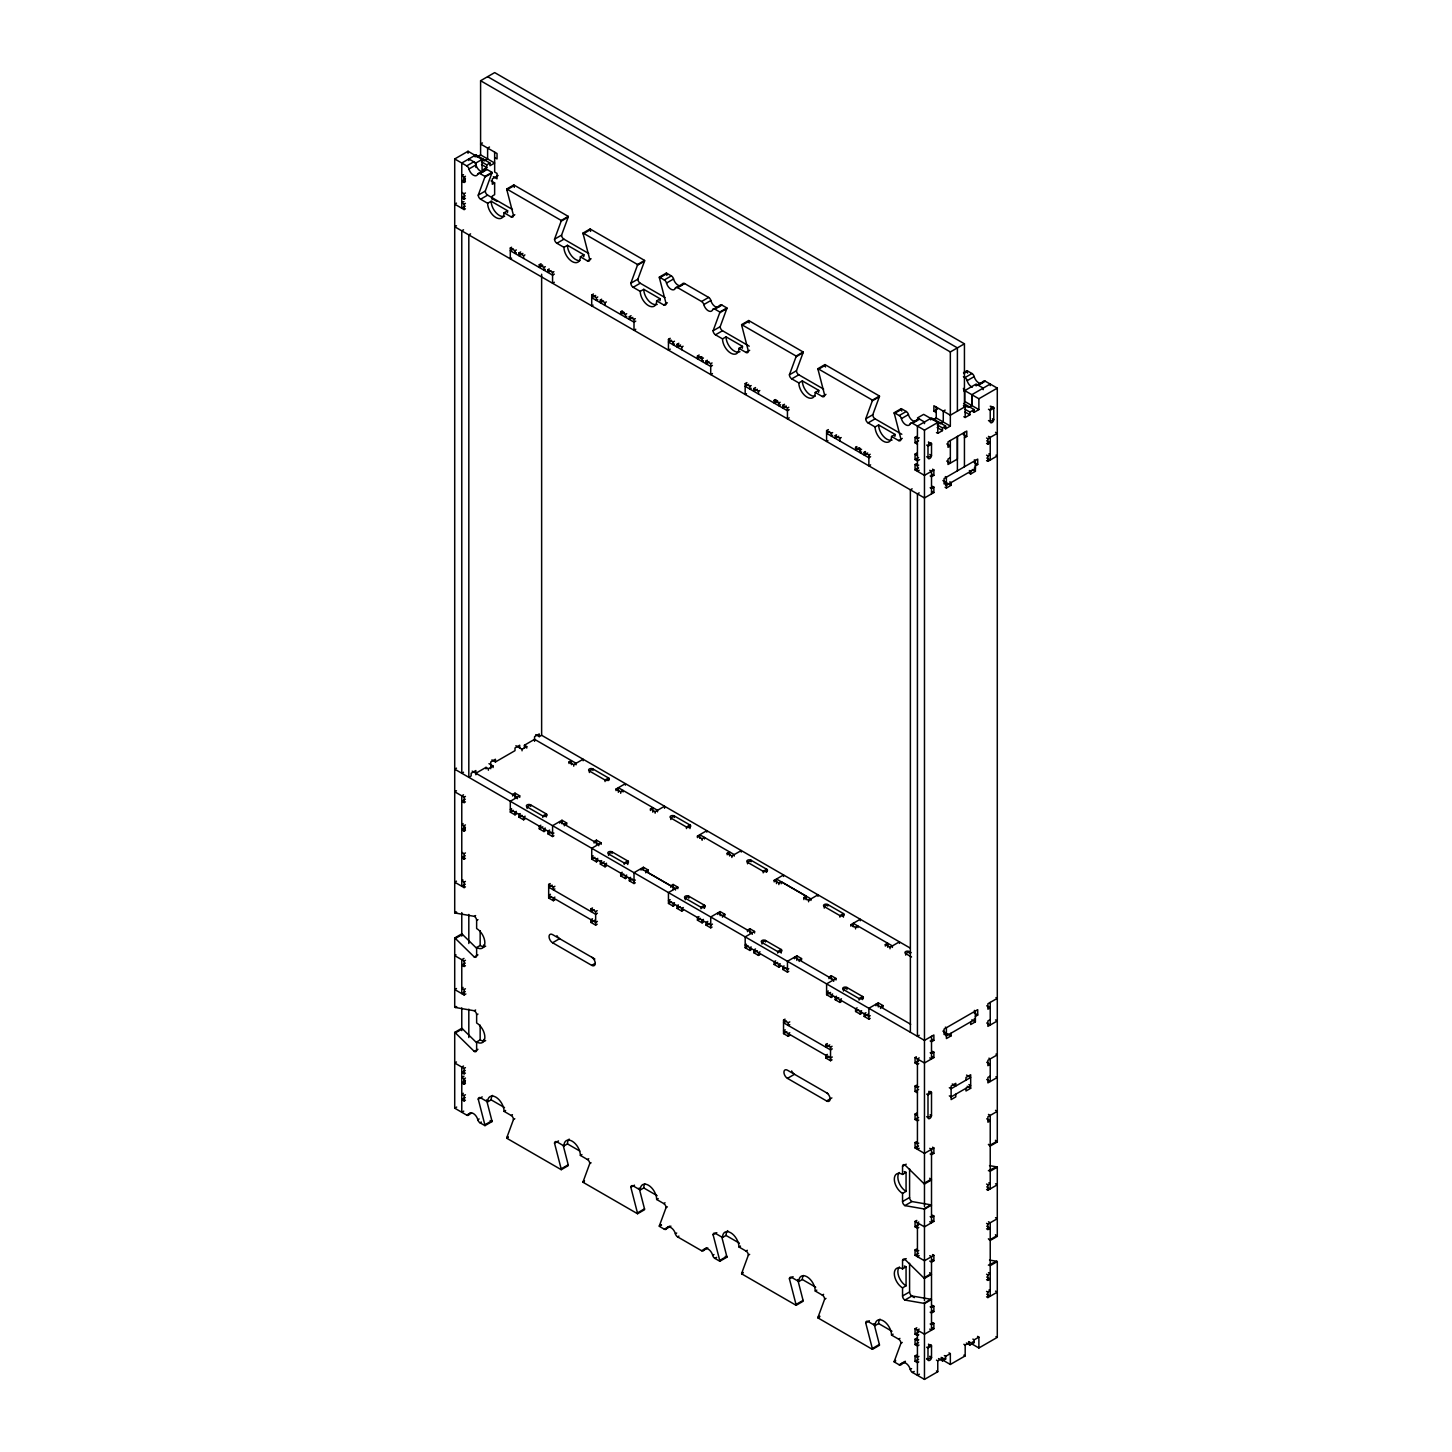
<?xml version="1.0" encoding="UTF-8"?>
<svg xmlns="http://www.w3.org/2000/svg" width="1452" height="1452" viewBox="0 0 1452 1452"><rect width="100%" height="100%" fill="white"/><g stroke="black" fill="none" stroke-linecap="round" stroke-linejoin="round"><path stroke-width="1.5" d="M945.089 487.255L946.414 488.017L946.414 482.59L942.892 480.558M957.394 470.829L957.394 436.471L957.394 459.068L947.993 464.495L947.993 459.068L950.334 457.707M957.394 411.152L957.394 347.881L487.636 76.666M964.437 466.764L964.437 432.406M964.437 407.086L964.437 343.815L494.678 72.6L480.594 80.731L480.594 154.874L494.642 163.023L489.959 165.728L489.959 163.023L475.893 154.874L461.772 163.023L461.772 208.217L465.293 206.184M969.355 473.243L970.68 474.005L975.381 471.283L975.381 465.856L977.722 464.513L977.722 459.086L944.054 478.525L944.054 483.933L946.414 482.59M487.636 203.28L491.157 201.247L507.601 210.74L504.08 212.772A11.634 6.716 60 0 1 495.858 217.51A11.634 6.716 60 0 1 487.636 203.28L480.594 199.214A3.321 1.924 60 0 1 478.252 195.131L484.859 177.126A3.321 1.924 60 0 0 484.968 176.418L492.01 172.352L487.055 169.485A3.321 1.924 60 0 0 484.841 170.011A6.643 3.83 60 0 1 480.412 171.082A6.643 3.83 60 0 1 475.984 164.893A3.321 1.924 60 0 0 473.769 161.807L466.727 165.891L454.712 158.958L454.712 912.782A3.321 1.924 60 0 0 455.383 913.054L474.296 916.339L475.621 915.577M478.252 195.131L485.295 191.065L491.901 173.06A3.321 1.924 60 0 0 492.01 172.352M563.939 247.33L567.46 245.297L583.904 254.79L580.383 256.822A11.634 6.716 60 0 1 572.161 261.56A11.634 6.716 60 0 1 563.939 247.33L556.896 243.264A3.321 1.924 60 0 1 554.537 239.181L561.162 221.176A3.321 1.924 60 0 0 561.252 220.468L568.295 216.402L513.808 184.93L506.766 188.996A3.321 1.924 60 0 0 506.857 189.831L513.482 215.477A3.321 1.924 60 0 1 511.122 216.838L504.08 212.772M554.537 239.181L561.579 235.115L568.204 217.11A3.321 1.924 60 0 0 568.295 216.402M640.223 291.38L643.762 289.329L660.188 298.822L656.667 300.873A11.634 6.716 60 0 1 648.445 305.61A11.634 6.716 60 0 1 640.223 291.38L633.181 287.296A3.321 1.924 60 0 1 630.84 283.231L637.446 265.226A3.321 1.924 60 0 0 637.555 264.518L644.597 260.434L590.111 228.98L583.051 233.046A3.321 1.924 60 0 0 583.159 233.881L589.766 259.527A3.321 1.924 60 0 1 587.425 260.888L580.383 256.822M630.84 283.231L637.882 279.165L644.507 261.16A3.321 1.924 60 0 0 644.597 260.434M722.515 338.879L726.036 336.846L742.48 346.338L738.959 348.371A11.634 6.716 60 0 1 730.737 353.108A11.634 6.716 60 0 1 722.515 338.879L715.473 334.813A3.321 1.924 60 0 1 713.113 330.747L719.738 312.743A3.321 1.924 60 0 0 719.829 312.017L726.889 307.951L721.934 305.083A3.321 1.924 60 0 0 719.72 305.628A6.643 3.83 60 0 1 715.292 306.681A6.643 3.83 60 0 1 710.863 300.51A3.321 1.924 60 0 0 708.649 297.424L684.636 283.557A3.321 1.924 60 0 0 682.422 284.084A6.643 3.83 60 0 1 677.993 285.155A6.643 3.83 60 0 1 673.565 278.984A3.321 1.924 60 0 0 671.35 275.898L666.395 273.03L659.353 277.096A3.321 1.924 60 0 0 659.444 277.931L666.069 303.577A3.321 1.924 60 0 1 663.727 304.938L656.667 300.873M713.113 330.747L720.174 326.682L726.78 308.677A3.321 1.924 60 0 0 726.889 307.951M563.249 1145.574L568.204 1164.794A3.321 1.924 60 0 1 568.295 1165.629L561.252 1169.695L506.766 1138.241A3.321 1.924 60 0 1 506.857 1137.515L513.482 1119.51L514.807 1118.748M798.818 382.929L802.339 380.896L818.783 390.388L815.244 392.421A11.634 6.716 60 0 1 807.04 397.158A11.634 6.716 60 0 1 798.818 382.929L791.757 378.863A3.321 1.924 60 0 1 789.416 374.798L796.023 356.793A3.321 1.924 60 0 0 796.132 356.067L803.174 352.001L748.688 320.529L741.645 324.613A3.321 1.924 60 0 0 741.736 325.448L748.361 351.075A3.321 1.924 60 0 1 746.001 352.437L738.959 348.371M789.416 374.798L796.458 370.732L803.083 352.709A3.321 1.924 60 0 0 803.174 352.001M639.116 1188.008L644.507 1208.844A3.321 1.924 60 0 1 644.597 1209.679L637.555 1213.745L583.051 1182.291A3.321 1.924 60 0 1 583.159 1181.565L589.766 1163.56L591.091 1162.798M875.102 426.979L878.623 424.946L895.067 434.438L891.546 436.471A11.634 6.716 60 0 1 883.324 441.208A11.634 6.716 60 0 1 875.102 426.979L868.06 422.913A3.321 1.924 60 0 1 865.719 418.848L872.325 400.843A3.321 1.924 60 0 0 872.416 400.117L879.476 396.051L824.972 364.579L817.93 368.663A3.321 1.924 60 0 0 818.039 369.48L824.645 395.125A3.321 1.924 60 0 1 822.304 396.487L815.244 392.421M865.719 418.848L872.761 414.764L879.367 396.759A3.321 1.924 60 0 0 879.476 396.051M721.825 1237.122L726.78 1256.361A3.321 1.924 60 0 1 726.889 1257.196L719.829 1261.262L714.874 1258.394A3.321 1.924 60 0 1 712.66 1255.308A6.643 3.83 60 0 0 708.231 1249.137A6.643 3.83 60 0 0 703.803 1250.19A3.321 1.924 60 0 1 701.588 1250.716L677.594 1236.868A3.321 1.924 60 0 1 675.38 1233.783A6.643 3.83 60 0 0 670.951 1227.612A6.643 3.83 60 0 0 666.522 1228.664A3.321 1.924 60 0 1 664.308 1229.191L659.353 1226.341A3.321 1.924 60 0 1 659.444 1225.615L666.069 1207.61L667.394 1206.848M797.711 1279.575L803.083 1300.411A3.321 1.924 60 0 1 803.174 1301.228L796.132 1305.312L741.645 1273.84A3.321 1.924 60 0 1 741.736 1273.132L748.361 1255.127L749.668 1254.365M873.995 1323.607L879.367 1344.443A3.321 1.924 60 0 1 879.476 1345.278L872.416 1349.344L817.93 1317.89A3.321 1.924 60 0 1 818.039 1317.182L824.645 1299.159L825.97 1298.397M943.292 1358.364L943.292 1360.397L950.334 1364.463L950.334 1353.609L945.651 1356.331L945.651 1359.036L942.475 1360.869L942.475 1358.146L937.774 1360.869L937.774 1371.723L924.47 1379.4L912.473 1372.467A3.321 1.924 60 0 1 910.259 1369.381A6.643 3.83 60 0 0 905.83 1363.21A6.643 3.83 60 0 0 901.402 1364.263A3.321 1.924 60 0 1 899.187 1364.807L894.232 1361.94A3.321 1.924 60 0 1 894.323 1361.214L900.948 1343.209L902.255 1342.447M454.712 158.958L468.034 151.262L482.082 159.43L482.082 170.283L486.783 167.561L486.783 164.856L481.501 161.807M482.445 142.949L480.594 144.02L497.038 153.513L497.038 158.94L494.678 157.578M489.487 147.015L487.636 148.086L487.6 158.958L484.115 160.972M477.073 156.907L480.594 154.874M468.815 160.537L468.815 158.958L475.893 163.005L482.935 158.94L482.935 160.627M466.727 165.891A3.321 1.924 60 0 1 468.942 168.976L475.984 164.893M463.533 174.657L461.772 175.674L464.114 177.035L465.439 176.273M486.783 164.856L489.959 163.023M465.293 179.068L461.772 181.101L464.114 182.462L465.439 181.7M468.942 168.976A6.643 3.83 60 0 0 473.37 175.148A6.643 3.83 60 0 0 477.799 174.077L484.841 170.011M477.799 174.077A3.321 1.924 60 0 1 480.013 173.55L487.055 169.485M484.859 177.126L491.901 173.06M461.772 192.408L464.114 193.769L465.439 192.989M498.163 175.456L492.301 178.85L492.301 184.277L494.642 182.916L494.642 194.659L492.301 196.02L492.301 199.632M465.293 195.802L461.772 197.835L464.114 199.178L465.439 198.416M456.491 203.135L454.712 204.151L464.114 209.578L465.439 208.816M463.968 201.538L461.772 202.808L464.114 204.151L465.439 203.389M480.594 199.214L487.636 195.131L512.447 209.469M506.857 189.831L513.917 185.765A3.321 1.924 60 0 1 513.808 184.93M456.491 225.75L454.712 226.766L924.47 497.963L933.872 492.537L933.872 487.11L932.547 486.347M463.533 229.797L461.772 230.832L461.772 773.244L463.533 772.228M470.575 233.881L468.815 234.897L468.815 777.31L471.156 775.967L471.156 773.244L475.857 770.54L475.857 774.769M511.122 216.838L514.807 214.714M511.63 258.093L510.287 258.855L510.305 248.002L511.63 247.239M561.162 221.176L568.204 217.11M513.373 248.945L510.287 250.724L552.559 275.136L554.337 274.119M510.305 248.002L515.006 250.706L516.331 249.944M516.331 252.666L515.006 253.428L515.006 250.706M522.883 253.392L518.927 255.679L518.927 252.975L520.687 251.958M518.927 252.975L523.609 255.679L524.934 254.917M556.896 243.264L563.939 239.181L588.75 253.519M583.159 233.881L590.202 229.815A3.321 1.924 60 0 1 590.111 228.98M541.796 264.845L542.776 265.407L539.273 267.44L539.273 264.718L541.033 263.701M539.273 264.718L543.974 267.44L545.299 266.678M545.299 269.382L543.974 270.145L543.974 267.44M550.961 270.635L547.894 272.413L547.894 269.691L549.201 268.929M554.337 282.251L552.559 283.267L552.577 272.413L553.902 271.651M587.425 260.888L591.091 258.765M637.446 265.226L644.507 261.16M593.051 305.101L591.708 305.864L591.726 295.01L593.487 293.994M595.683 295.446L591.708 297.733L633.998 322.144L635.758 321.128M591.726 295.01L596.427 297.714L597.752 296.952M597.752 299.675L596.427 300.437L596.427 297.714M603.433 300.909L600.348 302.688L600.348 299.983L601.673 299.221M600.348 299.983L605.048 302.688L606.355 301.925M633.181 287.296L640.223 283.231L665.034 297.551M659.444 277.931L666.504 273.865A3.321 1.924 60 0 1 666.395 273.03M659.353 277.096L664.308 279.964L671.35 275.898M664.308 279.964A3.321 1.924 60 0 1 666.522 283.049L673.565 278.984M624.215 312.416L620.694 314.449L620.694 311.744L622.019 310.982M620.694 311.744L625.395 314.449L626.72 313.686M626.72 316.391L625.395 317.153L625.395 314.449M666.522 283.049A6.643 3.83 60 0 0 670.951 289.22A6.643 3.83 60 0 0 675.38 288.168L682.422 284.084M675.38 288.168A3.321 1.924 60 0 1 677.594 287.623L684.636 283.557M632.836 317.389L629.315 319.422L629.315 316.699L631.075 315.683M635.758 329.259L633.998 330.276L634.016 319.422L635.323 318.66M663.727 304.938L667.394 302.815M677.594 287.623L701.588 301.49L708.649 297.424M701.588 301.49A3.321 1.924 60 0 1 703.803 304.575L710.863 300.51M703.803 304.575A6.643 3.83 60 0 0 708.231 310.746A6.643 3.83 60 0 0 712.66 309.693L719.72 305.628M712.66 309.693A3.321 1.924 60 0 1 714.874 309.149L721.934 305.083M670.225 349.133L668.428 350.168L668.465 339.314L670.225 338.298M671.496 340.258L668.428 342.037L710.7 366.449L712.46 365.432M719.738 312.743L726.78 308.677M668.465 339.314L673.147 342.019L674.472 341.256M674.472 343.979L673.147 344.741L673.147 342.019M680.589 344.959L677.068 346.992L677.068 344.287L678.828 343.271M677.068 344.287L681.768 346.992L683.093 346.229M715.473 334.813L722.515 330.747L749.232 346.175M741.736 325.448L748.778 321.364A3.321 1.924 60 0 1 748.688 320.529M700.953 356.72L697.432 358.753L697.432 356.03L699.192 355.014M697.432 356.03L702.115 358.753L703.44 357.991M703.44 360.695L702.115 361.457L702.115 358.753M709.12 361.929L706.035 363.726L706.035 361.003L707.36 360.241M712.46 373.563L710.7 374.58L710.736 363.726L712.061 362.946M746.001 352.437L749.668 350.313M746.51 393.692L745.166 394.472L745.185 383.6L746.945 382.584M748.688 384.29L745.166 386.323L787.438 410.735L789.198 409.718M796.023 356.793L803.083 352.709M745.185 383.6L749.885 386.323L751.192 385.56M751.192 388.265L749.885 389.027L749.885 386.323M757.309 389.263L753.788 391.296L753.788 388.573L755.548 387.557M753.788 388.573L758.488 391.296L759.813 390.534M791.757 378.863L798.818 374.798L823.629 389.118M818.039 369.48L825.081 365.414A3.321 1.924 60 0 1 824.972 364.579M775.695 399.881L777.655 401.024L774.152 403.039L774.152 400.335L775.477 399.572M774.152 400.335L778.853 403.039L780.16 402.277M780.613 404.745L778.853 405.761L778.853 403.039M786.276 405.979L782.755 408.012L782.755 405.308L784.516 404.291M789.198 417.849L787.438 418.866L787.456 408.012L788.781 407.25M822.304 396.487L825.97 394.363M480.594 80.731L950.334 351.947L964.437 343.815M872.325 400.843L879.367 396.759M827.93 440.7L826.587 441.481L826.605 430.609L828.366 429.592M829.673 431.553L826.587 433.331L868.859 457.743L870.619 456.727M826.605 430.609L831.306 433.331L832.631 432.569M832.631 435.273L831.306 436.036L831.306 433.331M838.748 436.272L835.209 438.304L835.209 435.582L836.533 434.82M835.209 435.582L839.909 438.304L841.234 437.542M868.06 422.913L875.102 418.848L901.819 434.257M894.232 412.695L901.275 408.629L906.23 411.497A3.321 1.924 60 0 1 908.444 414.582A6.643 3.83 60 0 0 912.872 420.753A6.643 3.83 60 0 0 917.301 419.701A3.321 1.924 60 0 1 919.515 419.174L912.473 423.24A3.321 1.924 60 0 0 910.259 423.766A6.643 3.83 60 0 1 905.83 424.819A6.643 3.83 60 0 1 901.402 418.648A3.321 1.924 60 0 0 899.187 415.562L894.232 412.695A3.321 1.924 60 0 0 894.323 413.53L900.948 439.176A3.321 1.924 60 0 1 898.588 440.537L891.546 436.471M963.511 372.692L967.032 370.659L971.987 373.527A3.321 1.924 60 0 1 974.201 376.613A6.643 3.83 60 0 0 978.63 382.784A6.643 3.83 60 0 0 983.058 381.731A3.321 1.924 60 0 1 985.273 381.204L997.288 388.12L997.288 1141.962L990.228 1146.027A3.321 1.924 60 0 1 989.556 1145.519L988.376 1144.358M894.323 413.53L901.365 409.464A3.321 1.924 60 0 1 901.275 408.629M963.62 373.527L967.141 371.494A3.321 1.924 60 0 1 967.032 370.659M899.187 415.562L906.23 411.497M963.402 376.703L964.945 377.593L971.987 373.527M901.402 418.648L908.444 414.582M964.945 377.593A3.321 1.924 60 0 1 967.159 380.678L974.201 376.613M860.328 448.414A2.487 1.434 0 0 1 859.076 448.033L855.573 450.047L855.573 447.343L856.898 446.581M855.573 447.343L860.274 450.047L861.599 449.285M997.288 388.12L978.884 398.755L978.884 409.591L964.763 401.478L964.763 390.624L976.18 384.036L983.222 388.101L983.186 389.699M910.259 423.766L917.301 419.701M976.452 385.542L983.058 381.731M861.599 452.008L860.274 452.77L860.274 450.047M967.141 407.232L967.141 405.525L950.334 415.218L933.89 405.725L933.89 411.152L937.429 409.119M985.273 381.204L978.231 385.27A3.321 1.924 60 0 0 976.016 385.796M867.715 452.988L864.176 455.02L864.176 452.316L865.501 451.554M945.143 410.081L943.292 411.152L943.256 422.024L940.061 423.875M870.619 464.858L868.859 465.874L868.877 455.02L870.202 454.258M933.073 419.773L936.213 417.958L950.334 426.071L950.334 351.947M898.588 440.537L902.255 438.413M912.473 423.24L924.47 430.155L938.591 422.006L945.651 426.071L945.651 428.794L944.326 428.031M917.428 444.167L915.069 442.824L915.069 437.397L916.829 436.38M968.666 407.359L971.842 405.525L971.842 394.672M919.189 437.742L917.428 438.758L915.069 437.397M915.069 442.824L918.59 440.791M937.193 424.855L942.475 427.904L945.651 426.071M965.036 409.282L969.882 412.078L974.183 409.591L974.183 412.314L972.858 411.551M936.449 432.569L937.774 433.331L942.475 430.609L942.475 427.904M945.651 428.794L950.334 426.071M963.856 416.742L965.181 417.504L969.882 414.8L969.882 412.078M974.183 412.314L978.884 409.591M927.991 446.218L931.512 444.167L928.572 442.479M919.624 459.631L917.428 460.901L915.069 459.54L915.069 454.113L916.829 453.097M915.069 459.54L918.59 457.507M930.188 475.966L931.512 476.728L933.872 475.367L933.872 469.94L924.47 475.367L915.069 469.94L915.069 464.513L916.393 463.751M964.437 437.832L966.778 436.471L966.778 431.044L947.993 441.898L947.993 447.325L950.334 445.964L946.813 443.931M918.753 465.112L917.428 465.874L915.069 464.513M915.069 469.94L918.59 467.907M919.189 470.285L917.428 471.301L917.428 426.089L930.732 418.412L930.732 419.937M986.561 437.996L987.886 438.758L997.288 433.331L995.527 432.315M986.561 443.404L987.886 444.167L990.228 442.824L986.707 440.791M912.146 488.816L910.368 489.832L910.368 1032.245M919.189 492.881L917.428 493.898L917.428 1036.311L919.189 1035.294M933.872 487.11L931.512 488.471L930.188 487.709M986.561 455.166L987.886 455.928L990.228 454.567L988.921 453.804M456.491 768.162L454.712 769.179L924.47 1040.394L933.872 1034.967L933.872 1040.394L931.512 1041.737L930.188 1040.975M945.343 484.732L946.377 485.313L975.345 468.597L975.345 460.465L974.31 459.867M986.561 460.593L987.886 461.355L997.288 455.928L995.963 455.166M946.414 488.017L951.114 485.295L951.114 482.59L949.789 481.828M475.857 773.244L486.039 767.364L488.38 768.725L493.081 766.021L493.081 767.545M491.901 759.922L495.441 761.955L515.006 750.648L515.006 747.943L519.707 745.221L519.707 747.943M524.408 748.27L524.408 745.221L534.572 739.34M535.752 734.603L539.273 736.636L541.632 735.275L541.632 274.228M515.877 745.729L522.048 749.286L526.749 746.582L526.749 748.107M456.491 790.759L454.712 791.776L464.114 797.202L465.439 796.44M463.533 794.825L461.772 795.841L461.772 886.246L465.293 884.214M465.293 799.235L461.772 801.268L464.114 802.629L465.439 801.867M519.707 797.366L519.707 795.841L515.006 793.137L512.665 794.498L512.665 796.023M569.021 763.48L569.021 761.955L571.38 760.594L571.38 764.659M463.079 823.556L461.772 824.319L464.114 825.68L465.439 824.918M519.707 795.841L510.305 801.268L510.305 812.122L515.006 814.826L516.331 814.064M569.021 761.955L573.721 764.659L583.123 759.233L583.123 760.757M465.366 827.114A2.487 1.434 -60 0 0 465.293 827.713L461.772 829.745L464.114 831.107L465.439 830.344M511.63 808.637L510.305 809.417L552.577 833.811L553.902 833.049M510.305 812.122L513.391 810.343M516.331 811.359L515.006 812.122L515.006 814.826M520.233 813.61L518.927 814.372L518.927 817.095L523.609 819.799L524.934 819.037M518.927 817.095L521.994 815.316M525.152 816.205L523.609 817.095L523.609 819.799M461.772 852.342L464.114 853.703L465.439 852.941M465.293 855.736L461.772 857.769L464.114 859.13L465.439 858.368M540.816 825.244L539.273 826.134L539.273 828.838L543.974 831.56L545.299 830.798M539.273 828.838L542.794 826.805M545.299 828.076L543.974 828.838L543.974 831.56M456.491 881.164L454.712 882.181L464.114 887.608L465.439 886.845M566.679 824.5L566.679 822.975L561.978 820.253L552.577 825.68L552.577 836.533L553.902 835.771M615.993 790.596L615.993 789.071L625.395 783.644L625.395 785.169M463.079 880.057L461.772 880.819L464.114 882.181L465.439 881.418M549.655 830.09L547.894 831.107L547.894 833.811L552.577 836.533M547.894 833.811L550.961 832.032M566.679 822.975L564.32 824.319L564.32 825.843M615.993 789.071L620.694 791.776L623.053 790.433L623.053 791.957M454.712 912.782L456.037 912.019M455.383 913.054L456.708 912.292M601.128 844.374L601.128 842.85L596.427 840.145L594.086 841.507L594.086 843.031M650.442 810.488L650.442 808.964L652.801 807.602L652.801 812.176M601.128 842.85L591.726 848.277L591.726 859.13L596.427 861.835L597.752 861.072M650.442 808.964L655.142 811.668L664.544 806.241L664.544 808.274M476.619 948.301L462.444 934.398A3.321 1.924 60 0 0 461.772 933.89L454.712 937.956A3.321 1.924 60 0 1 455.383 938.464L474.296 957.013A3.321 1.924 60 0 0 476.637 955.652L476.637 947.521A11.634 6.716 60 0 0 484.859 942.784A11.634 6.716 60 0 0 476.637 928.536L476.637 920.405L477.962 919.642M593.051 855.664L591.726 856.426L634.016 880.819L635.323 880.057M591.726 859.13L594.812 857.352M455.383 938.464L462.444 934.398M554.9 899.823L553.375 900.712L548.674 898.008L548.674 884.449L550.217 883.56M597.752 858.368L596.427 859.13L596.427 861.835M552.196 885.121L548.674 887.154L595.647 914.27L597.407 913.254M548.674 884.449L553.375 887.154L554.9 886.264M601.673 860.619L600.348 861.399L600.348 864.103L605.048 866.808L606.355 866.045M554.9 888.969L553.375 889.876L553.375 887.154M600.348 864.103L604.304 861.816M550.435 894.269L548.674 895.285L595.647 922.419L597.407 921.403M606.573 863.214L605.048 864.103L605.048 866.808M548.674 898.008L551.088 896.61M554.9 897.118L553.375 898.008L553.375 900.712M456.037 954.871L454.712 955.634L464.114 961.061L465.439 960.298M476.637 947.521L480.158 945.488A11.634 6.716 60 0 0 485.658 946.232M463.968 958.429L461.772 959.699L461.772 993.604L465.293 991.571M474.296 957.013L477.962 954.89M622.236 872.253L620.694 873.142L620.694 875.846L625.395 878.569L626.72 877.807M465.293 963.093L461.772 965.126L464.114 966.487L465.439 965.725M620.694 875.846L623.779 874.068M626.72 875.084L625.395 875.846L625.395 878.569M648.1 872.017L648.1 869.984L643.399 867.261L634.016 872.688L634.016 883.542L635.323 882.78M697.432 837.604L697.432 836.08L706.815 830.653L706.815 832.178M630.64 877.353L629.315 878.115L629.315 880.819L634.016 883.542M629.315 880.819L632.4 879.041M645.759 872.852L645.759 871.327L648.1 869.984M697.432 836.08L702.115 838.784L704.474 837.441L704.474 838.966M594.249 909.66L590.946 911.566L590.946 908.843L592.489 907.954M456.491 988.522L454.712 989.538L464.114 994.965L465.874 993.948M463.079 987.414L461.772 988.177L464.114 989.538L465.439 988.776M590.946 908.843L595.647 911.566L597.189 910.676M592.489 918.807L590.946 919.697L590.946 922.419L595.647 925.124L597.189 924.234M594.866 959.028L552.577 934.616A4.991 2.868 60 0 0 549.056 936.649A4.991 2.868 60 0 0 552.577 942.747L559.637 938.682A4.991 2.868 60 0 1 556.915 935.651M590.946 922.419L594.685 920.259M454.712 937.956L454.712 1007.216L456.037 1006.454M454.712 1007.216A3.321 1.924 60 0 0 455.383 1007.488L456.708 1006.726M670.788 887.335L670.788 885.811L673.129 884.449L677.83 887.172L677.83 888.697M727.198 854.774L727.198 853.25L729.539 851.888L729.539 855.954M677.83 887.172L668.446 892.581L668.465 903.434L673.147 906.139L674.472 905.376M727.198 853.25L731.881 855.954L741.282 850.527L741.264 852.07M455.383 1007.488L474.296 1010.755L475.621 1009.993M670.207 899.714L668.446 900.73L710.718 925.142L712.478 924.125M668.465 903.434L671.532 901.656M476.619 1042.736L462.444 1028.833A3.321 1.924 60 0 0 461.772 1028.325L454.712 1032.39A3.321 1.924 60 0 1 455.383 1032.898L474.296 1051.448A3.321 1.924 60 0 0 476.637 1050.086L476.637 1041.955A11.634 6.716 60 0 0 484.859 1037.2A11.634 6.716 60 0 0 476.637 1022.97L476.637 1014.821L477.962 1014.059M674.472 902.672L673.147 903.434L673.147 906.139M455.383 1032.898L462.444 1028.833M678.393 904.923L677.068 905.685L677.068 908.408L681.768 911.112L683.093 910.35M677.068 908.408L680.153 906.611M683.311 907.518L681.768 908.408L681.768 911.112M552.577 942.747L591.726 965.362L595.247 963.311A4.991 2.868 60 0 0 591.726 957.213M700.953 907.264L704.474 905.231L688.793 896.211A2.487 1.434 0 0 0 685.271 896.211A2.487 1.434 0 0 0 685.271 898.243L700.953 907.264L700.935 908.807M476.637 1041.955L480.158 1039.922A11.634 6.716 60 0 0 485.658 1040.667M698.957 916.557L697.432 917.446L697.432 920.151L702.115 922.855L703.44 922.093M697.432 920.151L700.499 918.372M474.296 1051.448L477.962 1049.324M456.491 1061.975L454.712 1062.991L464.114 1068.418L465.439 1067.656M703.44 919.388L702.115 920.151L702.115 922.855M724.802 915.813L724.802 914.288L720.119 911.566L710.718 916.992L710.736 927.828L712.061 927.066M774.17 881.89L774.17 880.366L783.554 874.939L783.535 876.482M707.796 921.403L706.035 922.419L706.035 925.124L710.736 927.828M706.035 925.124L709.12 923.345M724.802 914.288L722.461 915.649L722.461 917.174M774.17 880.366L778.871 883.07L781.212 881.727L806.241 896.193L806.241 899.75M463.533 1066.04L461.772 1067.057L461.772 1112.268L463.732 1111.125M465.293 1070.451L461.772 1072.483L464.114 1073.845L465.439 1073.082M463.968 1076.186L461.772 1077.457L464.114 1078.818L465.439 1078.056M465.366 1080.252A2.487 1.434 -60 0 0 465.293 1080.851L461.772 1082.883L464.114 1084.245L465.439 1083.464M463.315 1093.283L461.772 1094.173L464.114 1095.534L465.439 1094.772M754.568 932.983L754.568 931.458L749.885 928.736L747.526 930.097L747.526 931.621M803.9 899.587L803.9 897.554L806.241 896.193M465.293 1097.567L461.772 1099.6L464.114 1100.961L465.439 1100.199M754.568 931.458L745.185 936.885L745.185 947.72L749.885 950.443L751.192 949.681M803.9 897.554L808.601 900.258L817.984 894.831L817.984 896.356M454.712 1032.39L454.712 1108.185L456.69 1107.059M486.529 1099.908L491.901 1120.744A3.321 1.924 60 0 1 492.01 1121.579L484.968 1125.645A3.321 1.924 60 0 0 484.859 1124.828L478.252 1099.182L482.209 1096.895M746.51 944.254L745.185 945.016L787.456 969.428L788.781 968.666M745.185 947.72L748.27 945.942M751.192 946.958L749.885 947.72L749.885 950.443M478.252 1099.182A3.321 1.924 60 0 1 480.594 1097.821L487.636 1101.887L491.157 1099.854A11.634 6.716 60 0 1 492.537 1095.407M454.712 1108.185L466.727 1115.118L468.034 1114.356M468.488 1114.101L470.684 1112.831M755.548 948.973L753.788 949.989L753.788 952.693L758.488 955.416L759.813 954.654M466.727 1115.118A3.321 1.924 60 0 0 468.942 1114.591L471.573 1113.067M753.788 952.693L757.309 950.661M760.031 951.804L758.488 952.693L758.488 955.416M468.942 1114.591A6.643 3.83 60 0 1 473.37 1113.539A6.643 3.83 60 0 1 477.799 1119.71L479.106 1118.947M477.799 1119.71A3.321 1.924 60 0 0 480.013 1122.795L481.32 1122.033M487.636 1101.887A11.634 6.716 60 0 1 495.858 1097.149A11.634 6.716 60 0 1 504.08 1111.379L505.623 1110.49M484.859 1124.828L491.901 1120.744M775.695 960.843L774.152 961.732L774.152 964.455L778.853 967.159L780.16 966.397M504.08 1111.379L511.122 1115.445L512.447 1114.682M774.152 964.455L777.673 962.422M780.16 963.692L778.853 964.455L778.853 967.159M801.558 960.099L801.558 958.574L796.858 955.852L787.456 961.278L787.456 972.132L788.781 971.37M850.872 926.194L850.872 924.67L860.274 919.243L860.274 920.768M784.08 965.943L782.755 966.705L782.755 969.428L787.456 972.132M782.755 969.428L785.841 967.649M801.558 958.574L799.199 959.935L799.199 961.46M850.872 924.67L855.573 927.392L857.914 926.031L857.914 927.556M506.857 1137.515L508.182 1136.753M506.766 1138.241L508.091 1137.479M836.007 979.991L836.007 978.466L831.306 975.744L828.947 977.105L828.947 978.63M885.321 946.087L885.321 944.562L887.68 943.201L887.68 947.267M836.007 978.466L826.605 983.893L826.605 994.729L831.306 997.451L832.631 996.689M885.321 944.562L890.022 947.267L899.423 941.84L899.423 943.383M561.252 1169.695A3.321 1.924 60 0 0 561.162 1168.86L554.537 1143.232L558.512 1140.927M828.366 991.008L826.605 992.025L868.877 1016.436L870.202 1015.674M554.537 1143.232A3.321 1.924 60 0 1 556.896 1141.871L563.939 1145.937L567.46 1143.904A11.634 6.716 60 0 1 569.166 1139.094M826.605 994.729L830.562 992.442M789.779 1035.421L788.236 1036.311L783.535 1033.606L783.535 1020.048L785.078 1019.159M832.631 993.967L831.306 994.729L831.306 997.451M786.476 1021.065L783.535 1022.752L830.526 1049.887L832.286 1048.87M783.535 1020.048L788.236 1022.752L789.779 1021.863M836.533 996.235L835.209 996.998L835.209 999.702L839.909 1002.424L841.234 1001.662M789.779 1024.586L788.236 1025.475L788.236 1022.752M835.209 999.702L838.748 997.669M785.314 1029.885L783.535 1030.902L830.526 1058.018L832.286 1057.002M841.452 998.813L839.909 999.702L839.909 1002.424M783.535 1033.606L786.839 1031.7M789.779 1032.717L788.236 1033.606L788.236 1036.311M563.939 1145.937A11.634 6.716 60 0 1 572.161 1141.181A11.634 6.716 60 0 1 580.383 1155.429L581.925 1154.54M561.162 1168.86L568.204 1164.794M580.383 1155.429L587.425 1159.495L588.75 1158.732M857.116 1007.851L855.573 1008.741L855.573 1011.463L860.274 1014.168L861.599 1013.405M855.573 1011.463L858.658 1009.684M861.599 1010.701L860.274 1011.463L860.274 1014.168M882.979 1007.107L882.979 1005.583L878.278 1002.878L868.877 1008.287L868.877 1019.141L870.202 1018.378M865.955 1012.697L864.176 1013.714L864.176 1016.436L868.877 1019.141M864.176 1016.436L868.151 1014.149M882.979 1005.583L880.62 1006.944L880.62 1008.468M583.159 1181.565L584.484 1180.803M583.051 1182.291L584.376 1181.529M829.782 1044.877L825.825 1047.164L825.825 1044.46L827.368 1043.571M825.825 1044.46L830.526 1047.164L832.069 1046.275M827.368 1054.406L825.825 1055.295L825.825 1058.018L830.526 1060.722L832.069 1059.833M827.785 1093.501L787.456 1070.215A4.991 2.868 60 0 0 783.935 1072.248A4.991 2.868 60 0 0 787.456 1078.364L794.498 1074.28A4.991 2.868 60 0 1 791.649 1070.941M825.825 1058.018L828.693 1056.366M637.555 1213.745A3.321 1.924 60 0 0 637.446 1212.91L630.84 1187.264L634.506 1185.159M630.84 1187.264A3.321 1.924 60 0 1 633.181 1185.921L640.223 1189.987L643.762 1187.954A11.634 6.716 60 0 1 644.815 1183.906M787.456 1078.364L826.605 1100.961L831.887 1097.912M640.223 1189.987A11.634 6.716 60 0 1 648.445 1185.231A11.634 6.716 60 0 1 656.667 1199.479L658.21 1198.59M975.381 1016.418L977.722 1015.057L977.722 1009.648L944.054 1029.069L944.054 1034.496L946.414 1033.152L942.892 1031.101M637.446 1212.91L644.507 1208.844M951.114 1033.152L951.114 1035.857L946.414 1038.561L946.395 1027.726L945.361 1027.145M974.328 1010.411L975.363 1011.009L975.381 1021.845L970.68 1024.549L970.68 1021.845M918.753 1063.572L917.428 1064.352L915.069 1062.991L915.069 1057.564L916.393 1056.802M656.667 1199.479L663.727 1203.545L665.034 1202.782M919.189 1057.909L917.428 1058.925L917.428 1149.331L919.189 1148.314M915.069 1062.991L918.59 1060.958M915.069 1057.564L924.47 1062.991L933.872 1057.564L933.872 1052.137L931.512 1053.499L930.188 1052.736M990.228 1019.594L987.886 1020.956L987.886 1026.382L997.288 1020.956L995.527 1019.939M659.444 1225.615L661.223 1224.599M659.353 1226.341L661.549 1225.071M664.308 1229.191L669.59 1226.141M666.522 1228.664L670.933 1226.123M917.428 1092.83L915.069 1091.468L915.069 1086.042L916.393 1085.279M918.753 1086.64L917.428 1087.403L915.069 1086.042M915.069 1091.468L918.59 1089.436M675.38 1233.783L676.705 1233.02M677.594 1236.868L678.919 1236.106M918.753 1120.091L917.428 1120.853L915.069 1119.492L915.069 1114.065L916.829 1113.049M719.829 1261.262A3.321 1.924 60 0 0 719.738 1260.427L713.113 1234.781L716.798 1232.657M915.069 1119.492L918.59 1117.459M990.228 1076.095L987.886 1077.457L987.886 1082.883L997.288 1077.457L995.963 1076.694M965.979 1080.161L965.979 1077.438L970.68 1074.734L970.68 1088.292L965.979 1090.996L965.979 1088.292M713.113 1234.781A3.321 1.924 60 0 1 715.473 1233.42L722.515 1237.485L726.036 1235.452A11.634 6.716 60 0 1 727.761 1230.643M701.588 1250.716L706.434 1247.921M703.803 1250.19L707.777 1247.903M712.66 1255.308L713.985 1254.546M930.188 1153.977L931.512 1154.739L933.872 1153.396L933.872 1147.969L924.47 1153.396L915.069 1147.969L915.069 1142.543L916.393 1141.78M714.874 1258.394L716.635 1257.378M722.515 1237.485A11.634 6.716 60 0 1 730.737 1232.748A11.634 6.716 60 0 1 738.959 1246.978L740.502 1246.088M918.753 1143.141L917.428 1143.904L915.069 1142.543M719.738 1260.427L726.78 1256.361M915.069 1147.969L918.59 1145.937M738.959 1246.978L746.001 1251.043L747.326 1250.281M904.905 1205.614L911.947 1201.548L930.841 1204.833A3.321 1.924 60 0 1 931.512 1205.106L924.47 1209.171A3.321 1.924 60 0 0 923.799 1208.899L904.905 1205.614A3.321 1.924 60 0 1 902.545 1201.548L902.545 1193.417A11.634 6.716 60 0 1 894.323 1179.169A11.634 6.716 60 0 1 902.545 1174.432L902.545 1166.301L906.211 1164.177M902.545 1174.432L906.066 1172.399L906.066 1191.384L902.545 1193.417M741.736 1273.132L743.061 1272.369M741.645 1273.84L742.952 1273.077M923.799 1183.489L930.841 1179.423A3.321 1.924 60 0 0 931.512 1179.931L924.47 1183.997A3.321 1.924 60 0 1 923.799 1183.489L904.905 1164.94A3.321 1.924 60 0 0 902.545 1166.301M989.556 1145.519L996.616 1141.453A3.321 1.924 60 0 0 997.288 1141.962M902.545 1201.548L909.587 1197.483L909.587 1168.842M796.132 1305.312A3.321 1.924 60 0 0 796.023 1304.477L789.416 1278.831L793.082 1276.707M923.799 1208.899L930.841 1204.833M988.376 1170.729L996.616 1166.863A3.321 1.924 60 0 1 997.288 1167.136L997.288 1236.378L990.228 1240.444A3.321 1.924 60 0 1 989.556 1239.954L988.376 1238.792M789.416 1278.831A3.321 1.924 60 0 1 791.757 1277.47L798.818 1281.535L802.339 1279.502A11.634 6.716 60 0 1 803.392 1275.473M997.288 1167.136L990.228 1171.201A3.321 1.924 60 0 0 989.556 1170.929M918.753 1227.43L917.428 1228.192L915.069 1226.849L915.069 1221.422L916.829 1220.406M918.753 1222.021L917.428 1222.784L917.428 1256.67L919.189 1255.653M915.069 1226.849L918.59 1224.816M915.069 1221.422L924.47 1226.849L933.872 1221.422L933.872 1215.996L931.512 1217.357L930.188 1216.594M986.561 1184.052L987.886 1184.814L990.228 1183.453L988.921 1182.69M986.561 1189.46L987.886 1190.223L997.288 1184.814L995.527 1183.797M798.818 1281.535A11.634 6.716 60 0 1 807.04 1276.798A11.634 6.716 60 0 1 815.244 1291.028L816.786 1290.138M796.023 1304.477L803.083 1300.411M815.244 1291.028L822.304 1295.093L823.629 1294.331M929.752 1261.08L931.512 1262.097L933.872 1260.753L933.872 1255.327L924.47 1260.753L915.069 1255.327L915.069 1249.9L916.393 1249.137M918.753 1250.499L917.428 1251.261L915.069 1249.9M904.905 1300.048L911.947 1295.983L930.841 1299.25A3.321 1.924 60 0 1 931.512 1299.522L924.47 1303.606A3.321 1.924 60 0 0 923.799 1303.315L904.905 1300.048A3.321 1.924 60 0 1 902.545 1295.983L902.545 1287.851A11.634 6.716 60 0 1 894.323 1273.604A11.634 6.716 60 0 1 902.545 1268.867L902.545 1260.717L906.211 1258.612M915.069 1255.327L918.59 1253.294M818.039 1317.182L819.799 1316.147M902.545 1268.867L906.066 1266.834L906.066 1285.819L902.545 1287.851M817.93 1317.89L819.69 1316.873M986.561 1223.364L987.886 1224.127L997.288 1218.7L995.527 1217.683M986.561 1228.791L987.886 1229.554L990.228 1228.192L986.707 1226.16M923.799 1277.923L930.841 1273.858A3.321 1.924 60 0 0 931.512 1274.348L924.47 1278.413A3.321 1.924 60 0 1 923.799 1277.923L904.905 1259.374A3.321 1.924 60 0 0 902.545 1260.717M989.556 1239.954L996.616 1235.888A3.321 1.924 60 0 0 997.288 1236.378M902.545 1295.983L909.587 1291.917L909.587 1263.258M872.416 1349.344A3.321 1.924 60 0 0 872.325 1348.527L865.719 1322.881L869.385 1320.757M865.719 1322.881A3.321 1.924 60 0 1 868.06 1321.52L875.102 1325.585L878.623 1323.552A11.634 6.716 60 0 1 880.003 1319.106M923.799 1303.315L930.841 1299.25M988.376 1265.146L996.616 1261.28A3.321 1.924 60 0 1 997.288 1261.552L997.288 1337.365L978.884 1347.982L971.842 1343.917L971.842 1342.392M997.288 1261.552L990.228 1265.636A3.321 1.924 60 0 0 989.556 1265.345M930.188 1312.191L931.512 1312.953L933.872 1311.592L933.872 1306.165L931.512 1307.526L930.188 1306.764M986.561 1274.221L987.886 1274.983L990.228 1273.622L988.467 1272.605M875.102 1325.585A11.634 6.716 60 0 1 883.324 1320.848A11.634 6.716 60 0 1 891.546 1335.078L893.089 1334.188M986.561 1279.648L987.886 1280.41L990.228 1279.049L986.707 1277.016M872.325 1348.527L879.367 1344.443M918.753 1334.787L917.428 1335.55L915.069 1334.207L915.069 1328.78L916.829 1327.763M891.546 1335.078L898.588 1339.143L899.913 1338.381M919.189 1329.106L917.428 1330.123L917.428 1375.334L919.388 1374.191M915.069 1334.207L918.59 1332.156M915.069 1328.78L924.47 1334.207L933.872 1328.78L933.872 1323.353L931.512 1324.714L930.188 1323.952M986.561 1291.391L987.886 1292.153L990.228 1290.81L988.921 1290.048M918.971 1345.06L917.428 1345.95L915.069 1344.588L915.069 1339.161L916.829 1338.145M986.561 1296.817L987.886 1297.58L997.288 1292.153L995.527 1291.137M918.753 1339.76L917.428 1340.523L915.069 1339.161M915.069 1344.588L918.59 1342.555M894.323 1361.214L895.648 1360.451M894.232 1361.94L895.557 1361.177M899.187 1364.807L900.512 1364.045M900.948 1363.791L905.34 1361.25M918.753 1361.922L917.428 1362.684L915.069 1361.323L915.069 1355.896L916.393 1355.133M901.402 1364.263L905.358 1361.976M918.971 1356.368L917.428 1357.257L915.069 1355.896M915.069 1361.323L918.59 1359.29M910.259 1369.381L911.584 1368.619M912.473 1372.467L914.234 1371.45M963.856 1344.28L965.181 1345.042L969.882 1342.338L969.882 1345.042L966.36 1343.009M972.858 1339.089L974.183 1339.851L978.884 1337.129L978.884 1347.982M969.882 1345.042L974.183 1342.555L974.183 1339.851M950.334 1364.463L965.181 1355.896L965.181 1345.042M989.52 1165.629L996.616 1166.863M989.52 1260.064L996.616 1261.28M964.763 390.624L978.884 398.755M991.117 406.378L993.749 407.903L993.749 419.537A2.487 1.434 -60 0 1 991.988 422.586A2.487 1.434 -60 0 1 990.228 421.57L988.467 420.554M990.228 406.197L993.749 408.248L990.228 410.281L988.467 409.264M992.442 418.775L993.749 419.537L990.228 421.57L990.228 409.936A1.906 1.107 -60 0 1 990.645 408.611L990.899 408.212A2.904 1.67 -60 0 1 992.95 406.959L993.349 407.05A1.906 1.107 -60 0 1 993.767 407.903M963.583 403.511L974.183 409.591M963.42 405.634L965.181 406.651L965.181 417.504M965.036 412.005L969.882 414.8M988.467 436.38L990.228 437.397L990.228 459.994L986.761 457.997M933.89 411.152L936.25 412.513M963.257 434.438L966.778 436.471M931.512 417.958L938.555 422.024L938.591 423.694M481.501 164.512L486.783 167.561M937.193 427.56L942.475 430.609M493.371 176.708L497.038 178.832L497.038 173.405L494.678 172.044L494.642 152.17M480.013 173.55L484.968 176.418M506.766 188.996L561.252 220.468M583.051 233.046L637.555 264.518M714.874 309.149L719.829 312.017M741.645 324.613L796.132 356.067M817.93 368.663L872.416 400.117M491.121 180.883L494.642 182.916M974.201 462.48L977.722 464.513M974.31 467.998L975.345 468.597M928.427 442.061L931.512 443.84L931.512 455.474A2.487 1.434 -60 0 1 929.752 458.523A2.487 1.434 -60 0 1 927.991 457.507L926.666 456.745M972.296 469.504L975.381 471.283M463.968 177.979L465.293 180.574M926.666 445.111L927.991 445.873L927.991 457.507L931.512 455.474L929.752 454.458M969.355 470.521L970.68 471.283L970.68 474.005M491.556 198.252L497.038 201.429M946.686 461.028L950.334 463.134L950.334 440.537M915.069 454.113L917.428 455.474M932.547 469.178L933.872 469.94M945.343 476.583L946.377 477.182L946.377 485.313M929.752 470.285L931.512 471.301L931.512 493.898M931.658 474.096L933.872 475.367M947.575 483.262L951.114 485.295M622.255 311.291L623.217 311.853M547.894 269.691L552.577 272.413M629.315 316.699L634.016 319.422M706.035 361.003L710.736 363.726M782.755 405.308L787.456 408.012M864.176 452.316L868.877 455.02M931.658 491.266L933.872 492.537M541.433 735.166L909.987 947.956M995.963 997.578L997.288 998.341L987.886 1003.768L987.886 1009.194L990.228 1007.833L986.707 1005.8M766.729 871.835L766.729 869.294L751.047 860.256L747.526 862.288L747.526 863.813M911.166 952.693L909.206 951.568A2.487 1.434 0 0 0 905.685 951.568A2.487 1.434 0 0 0 905.685 953.601L905.685 955.126M534.39 739.231L576.081 763.298L576.081 764.823M911.547 956.995L905.685 953.601L909.206 951.568L909.206 953.093M524.408 745.221L526.749 746.582M974.201 1013.024L977.722 1015.057M986.707 1022.988L990.228 1025.021L990.228 1002.424M974.328 1018.542L975.363 1019.141L946.395 1035.875L945.361 1035.276M971.86 1019.812L975.381 1021.845M995.963 1054.098L997.288 1054.86L987.886 1060.269L987.886 1065.695L990.228 1064.352L986.707 1062.301M488.979 763.643L493.081 766.021M947.575 1033.824L951.114 1035.857M988.921 1058.163L990.228 1058.925L990.228 1081.522L986.707 1079.489M472.19 771.121L517.348 797.202L517.348 798.727M910.676 1024.277L875.937 1004.221L875.937 1005.746M931.658 1039.124L933.872 1040.394M932.547 1051.375L933.872 1052.137M966.542 1075.079L970.662 1077.457L951.096 1088.746L949.318 1087.729M931.658 1056.294L933.872 1057.564M929.752 1057.909L931.512 1058.925L931.512 1036.311M968.901 1084.571L970.662 1085.588L951.096 1096.895L949.318 1095.879M967.159 1086.259L970.68 1088.292M952.276 1083.991L955.797 1086.023L955.797 1083.319L951.114 1086.023L951.114 1099.6L955.797 1096.877L955.797 1094.173M995.527 1110.344L997.288 1111.361L987.886 1116.769L987.886 1122.196L990.228 1120.853L986.707 1118.82M988.467 1114.41L990.228 1115.426L990.228 1188.879L986.707 1186.847M928.881 1091.287L931.512 1092.83L931.512 1115.426A2.487 1.434 -60 0 1 929.752 1118.476A2.487 1.434 -60 0 1 927.991 1117.459L926.666 1116.697M463.968 826.95L465.293 829.128M926.666 1094.1L927.991 1094.862L931.512 1092.83A2.487 1.434 -60 0 0 929.752 1091.795A2.487 1.434 -60 0 0 927.991 1094.862L927.991 1117.459L931.512 1115.426L930.188 1114.664M915.069 1114.065L917.428 1115.426M932.547 1147.207L933.872 1147.969M929.752 1148.314L931.512 1149.331L931.512 1222.784L929.752 1221.767M931.658 1152.126L933.872 1153.396M988.467 1221.767L990.228 1222.784L990.228 1296.237L986.707 1294.204M932.547 1215.233L933.872 1215.996M931.658 1220.152L933.872 1221.422M932.547 1254.564L933.872 1255.327M929.752 1255.653L931.512 1256.67L931.512 1330.123L929.752 1329.106M931.658 1259.483L933.872 1260.753M995.963 1336.602L997.288 1337.365M932.547 1305.402L933.872 1306.165M910.948 1295.656L914.343 1297.616M977.559 1336.366L978.884 1337.129M931.658 1310.321L933.872 1311.592M972.858 1341.793L974.183 1342.555M968.557 1341.575L969.882 1342.338M932.547 1322.591L933.872 1323.353M931.658 1327.509L933.872 1328.78M963.856 1355.133L965.181 1355.896M949.027 1352.847L950.334 1353.609M928.427 1344.171L931.512 1345.95L931.512 1357.584A1.906 1.107 -60 0 1 931.113 1358.909L930.859 1359.308A2.904 1.67 -60 0 1 928.808 1360.578L928.391 1360.488A1.906 1.107 -60 0 1 927.991 1359.617L927.991 1347.982A2.487 1.434 -60 0 1 929.752 1344.933A2.487 1.434 -60 0 1 931.512 1345.95L927.991 1347.982L926.666 1347.22M944.326 1355.569L945.651 1356.331M463.968 1080.088L465.293 1082.212M944.326 1358.273L945.651 1359.036M941.15 1357.384L942.475 1358.146M491.157 1099.854L504.516 1107.567M567.46 1143.904L579.784 1151.019M643.762 1187.954L657.121 1195.668M726.036 1235.452L739.395 1243.166M802.339 1279.502L815.697 1287.216M878.623 1323.552L891.982 1331.266M938.518 1358.582L942.475 1360.869M929.752 1356.241L931.512 1357.257L927.991 1359.29L926.666 1358.527M936.449 1360.107L937.774 1360.869M930.188 1356.821L931.512 1357.584M926.666 1358.854L927.991 1359.617M936.449 1370.96L937.774 1371.723M490.141 1120.508L492.01 1121.579M725.328 1256.289L726.889 1257.196M480.013 1122.795L484.968 1125.645M645.759 871.327L670.788 885.811M995.419 1140.292L996.616 1141.453M995.419 1234.726L996.616 1235.888M929.661 1178.262L930.841 1179.423M929.661 1272.696L930.841 1273.858M967.141 371.494L967.558 373.11M963.402 388.392L964.219 391.586M901.365 409.464L901.783 411.079M825.081 365.414L825.498 367.029M748.778 321.364L749.196 322.979M666.504 273.865L666.904 275.463M590.202 229.815L590.619 231.412M513.917 185.765L514.317 187.362M990.228 385.633L990.228 384.054L971.805 394.708L971.805 405.544M987.886 438.758L987.886 444.167M987.886 455.928L987.886 461.355M987.886 1184.814L987.886 1190.223M987.886 1224.127L987.886 1229.554M987.886 1274.983L987.886 1280.41M987.886 1292.153L987.886 1297.58M937.774 433.331L937.774 422.478L923.653 414.365L917.464 417.94L924.507 422.006L924.47 423.603M936.213 407.105L936.25 418.72M924.47 430.155L924.47 1206.576M924.47 1209.171L924.47 1300.629M924.47 1303.606L924.47 1379.4M892.363 947.448L892.363 945.924L853.231 923.309L853.231 926.866M890.022 947.267L890.022 948.791M878.278 1002.878L878.278 1006.944M862.615 999.593L862.615 996.544L846.952 987.505A2.487 1.434 0 0 0 843.43 987.505A2.487 1.434 0 0 0 843.43 989.538L843.43 991.063M859.076 448.033L859.076 449.557M859.094 1000.101L859.094 998.577L843.43 989.538L846.952 987.505L846.952 989.538M855.573 927.392L855.573 928.917M843.43 917.156L843.43 913.598L827.785 904.56A2.487 1.434 0 0 0 824.264 904.56A2.487 1.434 0 0 0 824.264 906.592L824.264 908.117M839.909 438.304L839.909 441.009M839.909 917.156L839.909 915.631L824.264 906.592L827.785 904.56L827.785 906.084M833.648 981.334L833.648 979.81L794.498 957.213L794.498 958.737M831.306 975.744L831.306 979.301M830.526 1047.164L830.526 1060.722M810.942 900.44L810.942 898.915L776.493 879.023L776.493 883.596M808.601 900.258L808.601 901.783M796.858 955.852L796.858 960.444M781.212 881.727L781.212 883.76M781.194 953.093L781.194 949.535L765.531 940.497A2.487 1.434 0 0 0 762.01 940.497A2.487 1.434 0 0 0 762.01 942.529L762.01 944.054M778.871 883.07L778.871 884.595M777.655 401.532L777.655 402.549M777.673 953.093L777.673 951.568L762.01 942.529L765.531 940.497L765.531 942.021M766.71 871.835L766.71 869.294L763.189 871.327L747.526 862.288A2.487 1.434 0 0 1 747.544 860.256A2.487 1.434 0 0 1 751.065 860.256L751.047 861.78M763.189 872.852L763.207 871.327A2.487 1.434 0 0 0 766.729 871.327A2.487 1.434 0 0 0 766.729 869.294M758.488 391.296L758.488 394M752.227 934.326L752.227 932.801L717.778 912.927L717.778 914.451M749.885 928.736L749.885 932.801M734.222 856.135L734.222 854.611L699.773 834.718L699.773 838.276M731.881 855.954L731.881 857.479M720.119 911.566L720.119 915.649M704.456 908.299L704.474 905.231A2.487 1.434 0 0 1 704.456 907.282A2.487 1.434 0 0 1 700.935 907.282M702.115 838.784L702.115 840.309M700.917 358.263L700.917 356.738A2.487 1.434 0 0 0 702.169 357.119M689.99 828.566L689.99 825.008L674.327 815.97A2.487 1.434 0 0 0 670.806 815.97A2.487 1.434 0 0 0 670.806 818.002L670.806 819.527M688.793 898.243L688.811 896.193L685.29 898.225L685.271 899.768M686.469 828.566L686.469 827.041L670.806 818.002L674.327 815.97L674.327 817.494M681.768 346.992L681.768 349.696M675.507 890.04L675.507 888.515L641.058 868.623L641.058 870.147M673.129 884.449L673.129 889.532M657.502 811.831L657.502 810.307L618.352 787.71L618.352 792.284M655.142 811.668L655.142 813.193M643.399 867.261L643.399 870.311M627.736 864.503L627.736 860.945L612.091 851.907A2.487 1.434 0 0 0 608.569 851.907A2.487 1.434 0 0 0 608.569 853.939L608.569 855.464M624.197 312.924L624.197 313.941M624.215 864.503L624.215 862.978L608.569 853.939L612.091 851.907L612.091 853.431M620.694 791.776L620.694 793.3M608.569 780.541L608.569 778L592.906 768.961A2.487 1.434 0 0 0 589.385 768.961A2.487 1.434 0 0 0 589.385 770.994L589.385 772.518M605.048 302.688L605.048 305.41M605.048 781.557L605.048 780.033L589.385 770.994L592.906 768.961L592.906 770.486M598.768 845.736L598.768 844.211L559.637 821.614L559.637 823.139M596.427 840.145L596.427 844.211M595.647 911.566L595.647 925.124M573.721 764.659L573.721 766.184M561.978 820.253L561.978 823.81M546.315 816.986L546.315 813.937L530.67 804.88A2.487 1.434 0 0 0 527.149 804.88A2.487 1.434 0 0 0 527.149 806.931L527.149 808.455M542.794 817.494L542.794 815.97L527.149 806.931L530.67 804.88L530.67 806.423M539.273 736.636L539.273 733.932L534.572 736.636L534.572 741.373M523.609 255.679L523.609 258.402M522.048 749.286L522.048 750.811M515.006 793.137L515.006 797.711M495.441 761.955L495.441 759.233L490.74 761.955L490.74 768.725M488.38 768.725L488.38 770.25M486.039 767.364L486.039 768.888M483.679 944.98L483.679 947.176M483.679 1039.414L483.679 1041.61M480.158 930.714L480.158 945.488M480.158 1025.148L480.158 1039.922M475.893 154.874L475.893 156.562M475.893 163.005L475.893 167.452M475.076 155.346L475.076 156.87M468.815 914.433L468.815 943.51M468.815 1009.158L468.815 1037.545M468.034 151.262L468.034 153.313M464.114 177.035L464.114 182.462M464.114 193.769L464.114 199.178M464.114 204.151L464.114 209.578M464.114 797.202L464.114 802.629M464.114 825.68L464.114 831.107M464.114 853.703L464.114 859.13M464.114 882.181L464.114 887.608M464.114 961.061L464.114 966.487M464.114 989.538L464.114 994.965M464.114 1068.418L464.114 1073.845M464.114 1078.818L464.114 1084.245M464.114 1095.534L464.114 1100.961M461.772 912.6L461.772 936.104M461.772 1007.924L461.772 1030.648M911.947 1201.548A3.321 1.924 60 0 1 909.587 1197.483M911.947 1295.983A3.321 1.924 60 0 1 909.587 1291.917M474.296 1010.755A3.321 1.924 60 0 1 476.637 1014.821M474.296 916.339A3.321 1.924 60 0 1 476.637 920.405M906.066 1285.819A11.634 6.716 60 0 1 898.752 1276.435A11.634 6.716 60 0 1 899.387 1266.943M904.287 1266.017A11.634 6.716 60 0 1 906.066 1266.834M906.066 1191.384A11.634 6.716 60 0 1 898.752 1182.001A11.634 6.716 60 0 1 899.387 1172.508M904.287 1171.601A11.634 6.716 60 0 1 906.066 1172.399M595.247 963.311A4.991 2.868 60 0 1 591.726 965.362M826.605 1092.83A4.991 2.868 60 0 1 830.127 1098.928A4.991 2.868 60 0 1 826.605 1100.961M746.001 1251.043A3.321 1.924 60 0 1 748.361 1255.127M663.727 1203.545A3.321 1.924 60 0 1 666.069 1207.61M587.425 1159.495A3.321 1.924 60 0 1 589.766 1163.56M511.122 1115.445A3.321 1.924 60 0 1 513.482 1119.51M898.588 1339.143A3.321 1.924 60 0 1 900.948 1343.209M822.304 1295.093A3.321 1.924 60 0 1 824.645 1299.159M931.512 443.84A1.906 1.107 -60 0 0 931.113 442.987L930.714 442.86A2.904 1.67 -60 0 0 928.663 444.149L928.391 444.548A1.906 1.107 -60 0 0 927.991 445.873M465.293 178.741A1.906 1.107 -60 0 1 465.366 178.197M722.515 330.747A3.321 1.924 60 0 1 720.174 326.682M798.818 374.798A3.321 1.924 60 0 1 796.458 370.732M875.102 418.848A3.321 1.924 60 0 1 872.761 414.764M487.636 195.131A3.321 1.924 60 0 1 485.295 191.065M563.939 239.181A3.321 1.924 60 0 1 561.579 235.115M640.223 283.231A3.321 1.924 60 0 1 637.882 279.165M892.109 440.029A11.634 6.716 60 0 1 883.361 436.272A11.634 6.716 60 0 1 878.623 424.946M895.067 434.438A11.634 6.716 60 0 1 894.868 436.38M815.334 396.124A11.634 6.716 60 0 1 806.804 391.913A11.634 6.716 60 0 1 802.339 380.896M818.783 390.388A11.634 6.716 60 0 1 818.583 392.33M739.957 351.711A11.634 6.716 60 0 1 731.046 348.462A11.634 6.716 60 0 1 726.036 336.846M742.48 346.338A11.634 6.716 60 0 1 742.281 348.28M657.23 304.412A11.634 6.716 60 0 1 648.481 300.673A11.634 6.716 60 0 1 643.762 289.329M660.188 298.822A11.634 6.716 60 0 1 660.007 300.782M579.965 260.616A11.634 6.716 60 0 1 571.652 255.988A11.634 6.716 60 0 1 567.46 245.297M583.904 254.79A11.634 6.716 60 0 1 583.704 256.732M504.643 216.312A11.634 6.716 60 0 1 495.894 212.573A11.634 6.716 60 0 1 491.157 201.247M507.601 210.74A11.634 6.716 60 0 1 507.401 212.682M972.277 387.194A6.643 3.83 60 0 1 967.159 380.678M546.315 813.937L542.794 815.97A2.487 1.434 0 0 0 546.315 815.97A2.487 1.434 0 0 0 546.315 813.937M608.569 778L605.048 780.033A2.487 1.434 0 0 0 608.569 780.033A2.487 1.434 0 0 0 608.569 778M627.736 860.945L624.215 862.978A2.487 1.434 0 0 0 627.736 862.978A2.487 1.434 0 0 0 627.736 860.945M689.99 825.008L686.469 827.041A2.487 1.434 0 0 0 689.99 827.041A2.487 1.434 0 0 0 689.99 825.008M781.194 949.535L777.673 951.568A2.487 1.434 0 0 0 781.194 951.568A2.487 1.434 0 0 0 781.194 949.535M843.43 913.598L839.909 915.631A2.487 1.434 0 0 0 843.43 915.631A2.487 1.434 0 0 0 843.43 913.598M862.615 996.544L859.094 998.577A2.487 1.434 0 0 0 862.615 998.577A2.487 1.434 0 0 0 862.615 996.544"/></g></svg>
